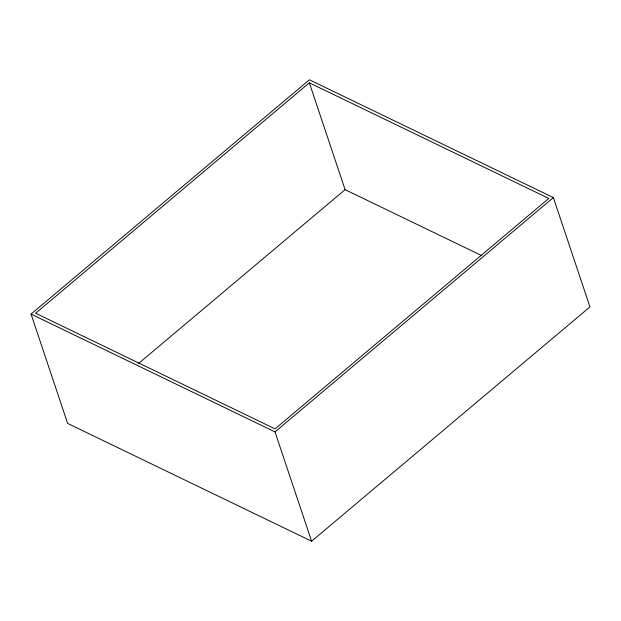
<?xml version="1.0" encoding="UTF-8"?>
<svg xmlns="http://www.w3.org/2000/svg" width="621" height="621" viewBox="0 0 621 621"><rect width="100%" height="100%" fill="white"/><g stroke="black" fill="none" stroke-linecap="round" stroke-linejoin="round"><path stroke-width="0.93" d="M31.05 314.094L309.405 79.783L553.373 197.594L589.95 306.906L311.595 541.217L67.627 423.406L31.05 314.094L275.018 431.905L311.595 541.217M309.343 82.826L35.63 313.232L275.08 428.863L548.793 198.456L309.343 82.826L345.09 189.653L481.795 255.666M138.134 363.867L345.09 189.653M275.018 431.905L553.373 197.594"/></g></svg>
